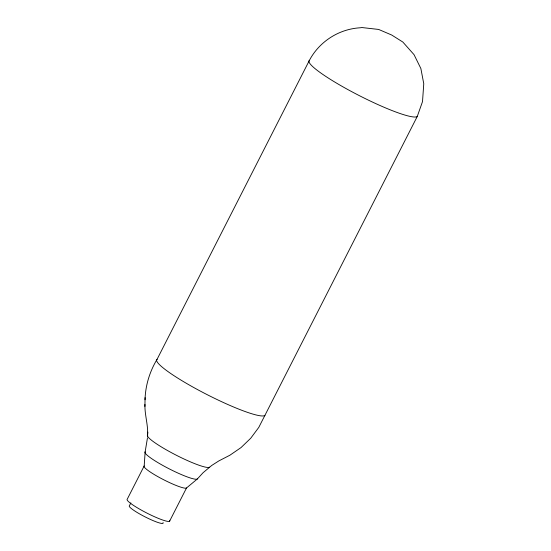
<?xml version="1.0" encoding="UTF-8"?>
<svg xmlns="http://www.w3.org/2000/svg" width="551" height="551" viewBox="0 0 551 551"><rect width="100%" height="100%" fill="white"/><g stroke="black" fill="none" stroke-linecap="round" stroke-linejoin="round"><path stroke-width="0.83" d="M147.62 436.33L147.689 432.108L147.668 433.534C147.868 423.726 144.603 414.228 144.947 404.42M145.037 399.764C145.395 385.507 149.727 371.443 157.097 359.266L309.414 60.328C319.366 41.559 338.906 29.038 360.106 27.791L361.959 27.55L378.654 29.444L391.678 35.016L402.822 42.028L414.042 54.666L420.868 68.531L423.767 83.745L422.514 101.598L417.259 116.475L258.77 427.418L250.726 438.238L241.021 447.584L229.919 455.209L218.892 460.891L211.736 465.45L203.071 472.724L197.334 478.977L186.513 487.979L169.577 521.225M144.92 406.431L145.071 397.629M169.591 520.289A23.907 3.244 27 0 1 148.357 513.814A23.907 3.244 27 0 1 127.247 499.192L144.19 465.946L145.154 451.813L147.489 437.804M130.862 502.898L129.389 505.79A18.996 2.576 27 0 0 146.16 517.41A18.996 2.576 27 0 0 163.027 522.555M264.941 415.413A60.913 8.265 27 0 1 203.774 392.904A60.913 8.265 27 0 1 157.097 359.266M197.334 478.977A29.478 4.002 27 0 1 167.738 468.088A29.478 4.002 27 0 1 145.154 451.813M209.47 467.145A34.92 4.739 27 0 1 174.398 454.244A34.92 4.739 27 0 1 147.64 434.959M417.259 116.475A60.913 8.265 27 0 1 356.091 93.966A60.913 8.265 27 0 1 309.414 60.328M186.513 487.979A23.907 3.244 27 0 1 162.511 479.143A23.907 3.244 27 0 1 144.19 465.946"/></g></svg>
